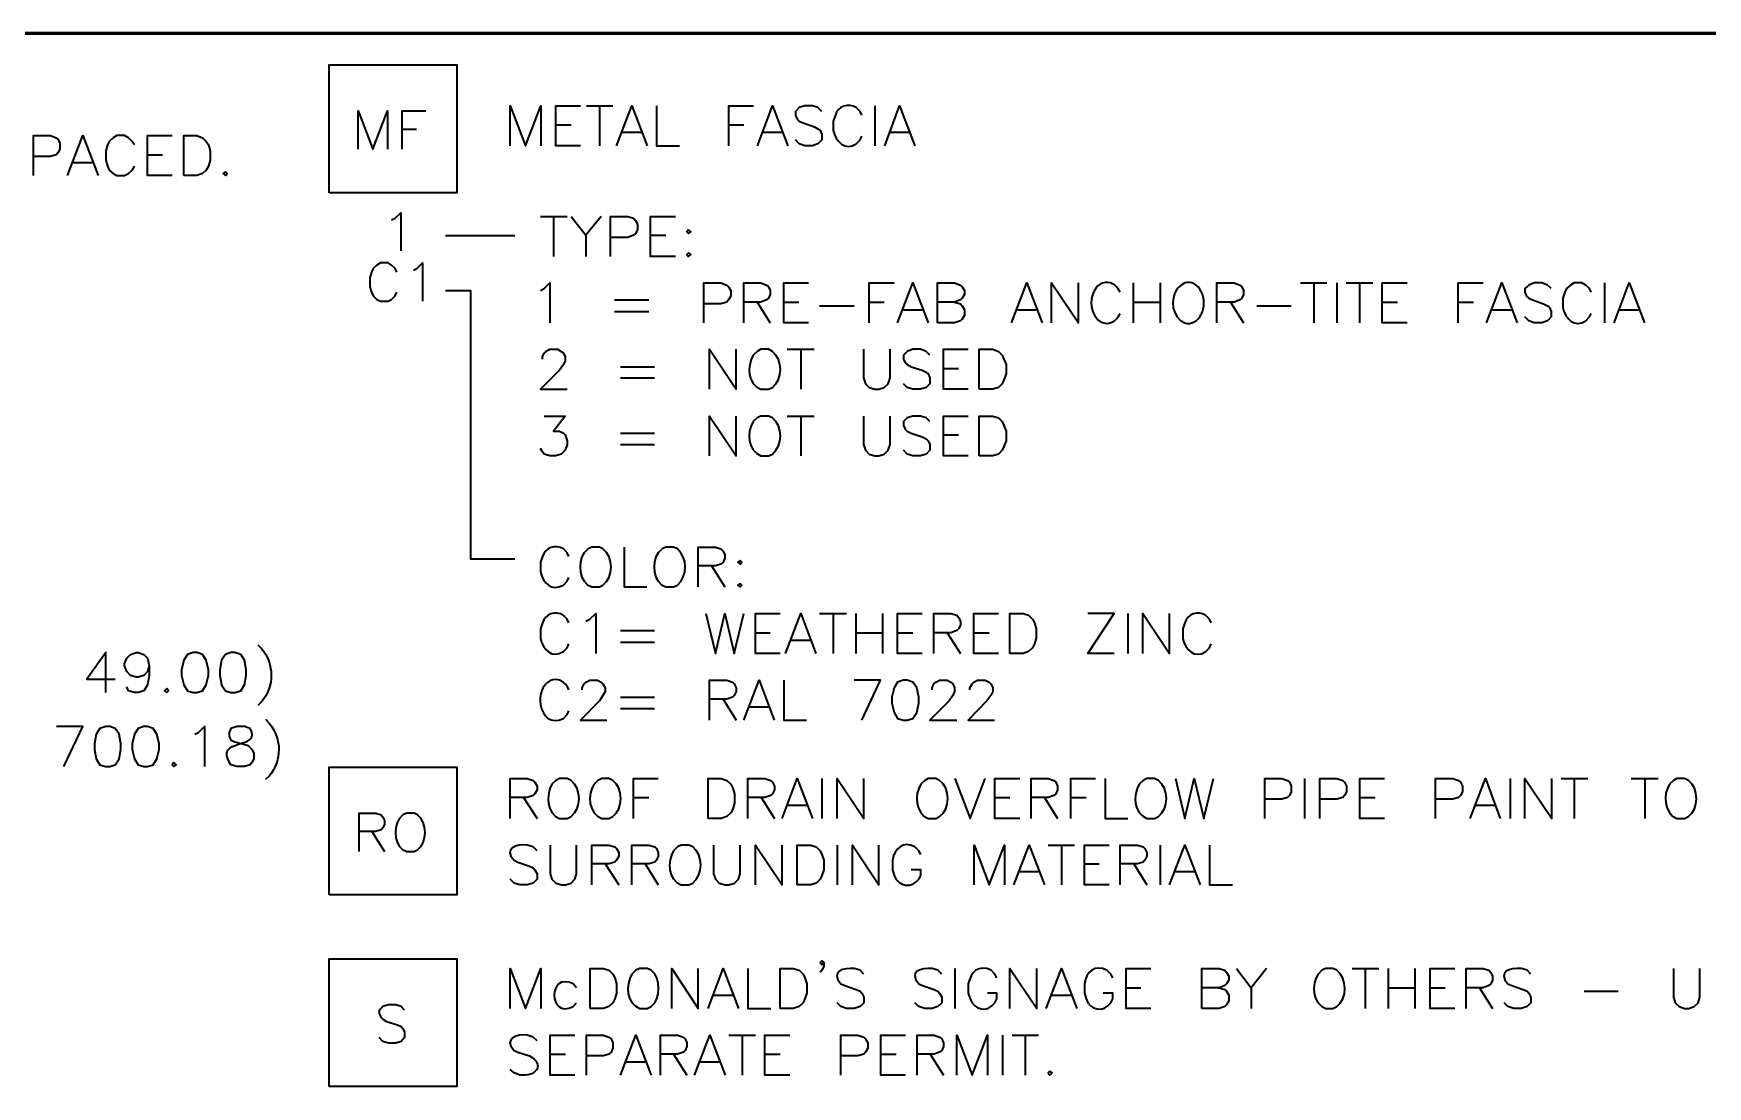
# Model space of a CAD drawing. Header units: inches. Extents: x 5 to 516, y -193 to 129.
# Drawn here: x 121.96 to 135.07, y -113.03 to -104.78 of the extents above; entities that cross this region are included whole.
import ezdxf

# ---------------------------------------------------------------- set-up
doc = ezdxf.new("R2010")
doc.units = ezdxf.units.IN
doc.header["$MEASUREMENT"] = 0
doc.layers.add('PDF4_Geometry', color=7, linetype='Continuous')

msp = doc.modelspace()

# ---------------------------------------------------------------- linework, layer by layer
at = {"layer": 'PDF4_Geometry', "lineweight": 60}
msp.add_lwpolyline([(139.8887591, -104.7829852), (12.888749, -104.7829852)], dxfattribs=at)
at = {"layer": 'PDF4_Geometry', "lineweight": 35}
for points in [[(124.2720909, -106.0296521), (124.2720909, -105.029652), (125.2720909, -105.029652), (125.2720909, -106.0296521)], [(123.1320914, -105.896319), (123.1320914, -105.5829857), (123.2354247, -105.5829857), (123.2787581, -105.5996524), (123.3087581, -105.6296524), (123.3254247, -105.656319), (123.3387581, -105.7029857), (123.3387581, -105.776319), (123.3254247, -105.8229857), (123.3087581, -105.8529857), (123.2787581, -105.8796524), (123.2354247, -105.896319)], [(123.4587583, -105.8663186), (123.4420917, -105.8796519), (123.4587583, -105.8963186), (123.4720917, -105.8796519)], [(127.0854235, -106.3196521), (127.0720902, -106.3363188), (127.0854235, -106.3496521), (127.1020902, -106.3363188)], [(127.0854235, -106.4996533), (127.0720902, -106.5129866), (127.0854235, -106.5296533), (127.1020902, -106.5129866)], [(129.3620927, -107.5696522), (129.3620927, -107.2563189), (129.4687594, -107.2563189), (129.5120927, -107.2729856), (129.5420927, -107.3029856), (129.555426, -107.3329856), (129.5720927, -107.3763189), (129.5720927, -107.4496522), (129.555426, -107.4963189), (129.5420927, -107.5263189), (129.5120927, -107.5563189), (129.4687594, -107.5696522)], [(129.3620927, -108.0896532), (129.3620927, -107.7796531), (129.4687594, -107.7796531), (129.5120927, -107.7929865), (129.5420927, -107.8229865), (129.555426, -107.8529865), (129.5720927, -107.8963198), (129.5720927, -107.9729865), (129.555426, -108.0163198), (129.5420927, -108.0463198), (129.5120927, -108.0763198), (129.4687594, -108.0896532)], [(127.4887574, -108.9096521), (127.4720908, -108.9229854), (127.4887574, -108.9396521), (127.5020908, -108.9229854)], [(127.4887574, -109.0896532), (127.4720908, -109.1029866), (127.4887574, -109.1163199), (127.5020908, -109.1029866)], [(129.6020914, -109.6396513), (129.6020914, -109.3263179), (129.7054248, -109.3263179), (129.7487581, -109.3396512), (129.7787581, -109.3696512), (129.7954248, -109.3996512), (129.8087581, -109.4463179), (129.8087581, -109.5196512), (129.7954248, -109.5629846), (129.7787581, -109.5929846), (129.7487581, -109.6229846), (129.7054248, -109.6396513)], [(123.2054251, -109.6296517), (123.1620918, -109.6463183), (123.1320918, -109.6896517), (123.1154251, -109.7663183), (123.1154251, -109.8096517), (123.1320918, -109.882985), (123.1620918, -109.9296517), (123.2054251, -109.942985), (123.2354251, -109.942985), (123.2787585, -109.9296517), (123.3087585, -109.882985), (123.3254251, -109.8096517), (123.3254251, -109.7663183), (123.3087585, -109.6896517), (123.2787585, -109.6463183), (123.2354251, -109.6296517)], [(123.5020899, -109.6296517), (123.4587566, -109.6463183), (123.4287566, -109.6896517), (123.4154232, -109.7663183), (123.4154232, -109.8096517), (123.4287566, -109.882985), (123.4587566, -109.9296517), (123.5020899, -109.942985), (123.5320899, -109.942985), (123.5787566, -109.9296517), (123.6087566, -109.882985), (123.6220899, -109.8096517), (123.6220899, -109.7663183), (123.6087566, -109.6896517), (123.5787566, -109.6463183), (123.5320899, -109.6296517)], [(128.768758, -109.8463197), (128.7220913, -109.8629864), (128.6954247, -109.9063197), (128.678758, -109.979653), (128.678758, -110.0263197), (128.6954247, -110.0996531), (128.7220913, -110.1463197), (128.768758, -110.1596531), (128.798758, -110.1596531), (128.8420914, -110.1463197), (128.8720914, -110.0996531), (128.888758, -110.0263197), (128.888758, -109.979653), (128.8720914, -109.9063197), (128.8420914, -109.8629864), (128.798758, -109.8463197)], [(122.9987567, -109.9129854), (122.98209, -109.929652), (122.9987567, -109.9429854), (123.01209, -109.929652)], [(122.5220907, -110.2096518), (122.475424, -110.2263185), (122.445424, -110.2696519), (122.4320907, -110.3463185), (122.4320907, -110.3896519), (122.445424, -110.4629852), (122.475424, -110.5096519), (122.5220907, -110.5229852), (122.5520907, -110.5229852), (122.5954241, -110.5096519), (122.6254241, -110.4629852), (122.6387574, -110.3896519), (122.6387574, -110.3463185), (122.6254241, -110.2696519), (122.5954241, -110.2263185), (122.5520907, -110.2096518)], [(122.8187572, -110.2096518), (122.7754239, -110.2263185), (122.7454239, -110.2696519), (122.7287572, -110.3463185), (122.7287572, -110.3896519), (122.7454239, -110.4629852), (122.7754239, -110.5096519), (122.8187572, -110.5229852), (122.8487572, -110.5229852), (122.8920905, -110.5096519), (122.9220905, -110.4629852), (122.9387572, -110.3896519), (122.9387572, -110.3463185), (122.9220905, -110.2696519), (122.8920905, -110.2263185), (122.8487572, -110.2096518)], [(123.0554244, -110.4929855), (123.0420911, -110.5096522), (123.0554244, -110.5229855), (123.0720911, -110.5096522)], [(124.2720909, -111.5296525), (124.2720909, -110.5296524), (125.2720909, -110.5296524), (125.2720909, -111.5296525)], [(127.2387574, -110.9296531), (127.2387574, -110.6163198), (127.3420908, -110.6163198), (127.3854241, -110.6329864), (127.4154241, -110.6629864), (127.4320908, -110.6929864), (127.4454241, -110.7363198), (127.4454241, -110.8096531), (127.4320908, -110.8563198), (127.4154241, -110.8863198), (127.3854241, -110.9163198), (127.3420908, -110.9296531)], [(127.9354246, -111.4496524), (127.9354246, -111.1396523), (128.0420913, -111.1396523), (128.0854246, -111.1529857), (128.1154246, -111.1829857), (128.128758, -111.2129857), (128.1454246, -111.256319), (128.1454246, -111.3329857), (128.128758, -111.376319), (128.1154246, -111.406319), (128.0854246, -111.436319), (128.0420913, -111.4496524)], [(124.2720909, -113.0296526), (124.2720909, -112.0296525), (125.2720909, -112.0296525), (125.2720909, -113.0296526)], [(126.3154243, -112.4196536), (126.3154243, -112.1063203), (126.4187576, -112.1063203), (126.462091, -112.1196536), (126.492091, -112.1496536), (126.5087576, -112.1796536), (126.522091, -112.2263203), (126.522091, -112.2996536), (126.5087576, -112.342987), (126.492091, -112.372987), (126.462091, -112.402987), (126.4187576, -112.4196536)], [(127.8020916, -112.4196536), (127.8020916, -112.1063203), (127.905425, -112.1063203), (127.9520916, -112.1196536), (127.9820916, -112.1496536), (127.995425, -112.1796536), (128.0120916, -112.2263203), (128.0120916, -112.2996536), (127.995425, -112.342987), (127.9820916, -112.372987), (127.9520916, -112.402987), (127.905425, -112.4196536)], [(129.9154239, -112.9096524), (129.9020906, -112.9229857), (129.9154239, -112.9396524), (129.9320906, -112.9229857)]]:
    msp.add_lwpolyline(points, close=True, dxfattribs=at)
for points in [[(124.4987568, -105.6896523), (124.4987568, -105.3896523), (124.6120901, -105.6896523), (124.7287568, -105.3896523), (124.7287568, -105.6896523)], [(124.8420914, -105.6896523), (124.8420914, -105.3896523), (125.0287581, -105.3896523)], [(125.6887576, -105.662985), (125.6887576, -105.3496517), (125.8087576, -105.662985), (125.9287577, -105.3496517), (125.9287577, -105.662985)], [(126.2387584, -105.662985), (126.0454251, -105.662985), (126.0454251, -105.3496517), (126.2387584, -105.3496517)], [(126.2854255, -105.3496525), (126.4920922, -105.3496525)], [(126.388758, -105.3496525), (126.388758, -105.6629859)], [(126.522091, -105.662985), (126.642091, -105.3496517), (126.7620911, -105.662985)], [(126.8354235, -105.3496525), (126.8354235, -105.6629859), (127.0154235, -105.6629859)], [(127.4020909, -105.662985), (127.4020909, -105.3496517), (127.5954243, -105.3496517)], [(127.6254253, -105.662985), (127.742092, -105.3496517), (127.862092, -105.662985)], [(128.1287586, -105.3929841), (128.0987586, -105.3629841), (128.0554252, -105.3496508), (127.9954252, -105.3496508), (127.9520919, -105.3629841), (127.9220919, -105.3929841), (127.9220919, -105.4229841), (127.9354252, -105.4529841), (127.9520919, -105.4696508), (127.9820919, -105.4829841), (128.0720919, -105.5129841), (128.0987586, -105.5296508), (128.1154252, -105.5429841), (128.1287586, -105.5729841), (128.1287586, -105.6163175), (128.0987586, -105.6463175), (128.0554252, -105.6629841), (127.9954252, -105.6629841), (127.9520919, -105.6463175), (127.9220919, -105.6163175)], [(128.4420911, -105.4229863), (128.4287577, -105.3929863), (128.3987577, -105.3629863)], [(128.5454253, -105.3496525), (128.5454253, -105.6629859)], [(128.6220922, -105.662985), (128.7387589, -105.3496517), (128.8587589, -105.662985)], [(124.8420914, -105.5329852), (124.9554248, -105.5329852)], [(126.0454251, -105.4996532), (126.1654251, -105.4996532)], [(127.4020909, -105.4996532), (127.5187576, -105.4996532)], [(128.2354244, -105.4229863), (128.2187577, -105.469653), (128.2187577, -105.5429863)], [(121.955425, -105.896319), (121.955425, -105.5829857), (122.0887584, -105.5829857), (122.1320917, -105.5996524), (122.1487584, -105.6129857), (122.1620917, -105.6429857), (122.1620917, -105.686319), (122.1487584, -105.716319), (122.1320917, -105.7329857), (122.0887584, -105.746319), (121.955425, -105.746319)], [(122.222091, -105.896319), (122.342091, -105.5829857), (122.4620911, -105.896319)], [(122.7454235, -105.6563186), (122.7287568, -105.629652), (122.6987568, -105.599652), (122.6687568, -105.5829853), (122.6087568, -105.5829853), (122.5787568, -105.599652), (122.5487568, -105.629652), (122.5354234, -105.6563186), (122.5220901, -105.7029853), (122.5220901, -105.7763186), (122.5354234, -105.8229853), (122.5487568, -105.8529853), (122.5787568, -105.879652), (122.6087568, -105.8963186), (122.6687568, -105.8963186), (122.6987568, -105.879652), (122.7287568, -105.8529853), (122.7454235, -105.8229853)], [(123.042091, -105.896319), (122.8487577, -105.896319), (122.8487577, -105.5829857), (123.042091, -105.5829857)], [(126.5687575, -105.5563176), (126.7154242, -105.5563176)], [(127.6687569, -105.5563176), (127.8187569, -105.5563176)], [(128.3987577, -105.6463196), (128.4287577, -105.6163196), (128.4420911, -105.5863196)], [(128.6654238, -105.5563176), (128.8154238, -105.5563176)], [(122.2687575, -105.7929848), (122.4154242, -105.7929848)], [(122.8487577, -105.7329856), (122.9654244, -105.7329856)], [(124.7587581, -106.2429852), (124.7887581, -106.2296519), (124.8320914, -106.1863185), (124.8320914, -106.4863186)], [(125.9254249, -106.2163179), (126.1354249, -106.2163179)], [(126.0287591, -106.2163179), (126.0287591, -106.5296513)], [(126.1654236, -106.2163179), (126.2820903, -106.3629846), (126.2820903, -106.5296513)], [(126.4020908, -106.2163179), (126.2820908, -106.3629846)], [(126.4754246, -106.5296521), (126.4754246, -106.2163187), (126.6087579, -106.2163187), (126.6554246, -106.2296521), (126.6687579, -106.2463187), (126.6854246, -106.2763187), (126.6854246, -106.3196521), (126.6687579, -106.3496521), (126.6554246, -106.3629854), (126.6087579, -106.3796521), (126.4754246, -106.3796521)], [(126.9820921, -106.5296521), (126.7887587, -106.5296521), (126.7887587, -106.2163187), (126.9820921, -106.2163187)], [(125.1820912, -106.3663186), (125.7254246, -106.3663186)], [(126.7887587, -106.3629854), (126.9087588, -106.3629854)], [(124.8020914, -106.6529855), (124.788758, -106.6229855), (124.758758, -106.5963188), (124.7320914, -106.5796522), (124.6720914, -106.5796522), (124.6454247, -106.5963188), (124.6154247, -106.6229855), (124.6020914, -106.6529855), (124.588758, -106.6963188), (124.588758, -106.7663188), (124.6020914, -106.8096522), (124.6154247, -106.8363189), (124.6454247, -106.8663189), (124.6720914, -106.8796522), (124.7320914, -106.8796522), (124.758758, -106.8663189), (124.788758, -106.8363189), (124.8020914, -106.8096522)], [(124.9320912, -106.6363178), (124.9587579, -106.6229845), (125.0020912, -106.5796511), (125.0020912, -106.8796512)], [(125.1820912, -106.7963181), (125.3787579, -106.7963181), (125.3787579, -108.8963182), (125.7254246, -108.8963182)], [(125.9254249, -106.7963181), (125.9554249, -106.7796514), (125.9987582, -106.7363181), (125.9987582, -107.0496515)], [(127.2054254, -107.0496513), (127.2054254, -106.736318), (127.3387588, -106.736318), (127.3854255, -106.7529846), (127.3987588, -106.766318), (127.4154255, -106.796318), (127.4154255, -106.8396513), (127.3987588, -106.8696513), (127.3854255, -106.886318), (127.3387588, -106.8996513), (127.2054254, -106.8996513)], [(127.5187579, -107.0496513), (127.5187579, -106.736318), (127.6520913, -106.736318), (127.6954246, -106.7529846), (127.7120913, -106.766318), (127.7254246, -106.796318), (127.7254246, -106.826318), (127.7120913, -106.856318), (127.6954246, -106.8696513), (127.6520913, -106.886318), (127.5187579, -106.886318)], [(128.0254237, -107.0496513), (127.8320904, -107.0496513), (127.8320904, -106.736318), (128.0254237, -106.736318)], [(128.4987571, -107.0496513), (128.4987571, -106.736318), (128.6954238, -106.736318)], [(128.7220916, -107.0496513), (128.8420916, -106.736318), (128.9620916, -107.0496513)], [(129.0354257, -107.0496513), (129.0354257, -106.736318), (129.1687591, -106.736318), (129.2154257, -106.7529846), (129.2287591, -106.766318), (129.2454257, -106.796318), (129.2454257, -106.826318), (129.2287591, -106.856318), (129.2154257, -106.8696513), (129.1687591, -106.886318), (129.0354257, -106.886318)], [(129.6154259, -107.0496513), (129.7354259, -106.736318), (129.8554259, -107.0496513)], [(129.9287584, -107.0496513), (129.9287584, -106.736318), (130.1387584, -107.0496513), (130.1387584, -106.736318)], [(130.5687578, -106.7363188), (130.5687578, -107.0496522)], [(130.7787595, -106.7363188), (130.7787595, -107.0496522)], [(130.9720917, -106.7363188), (130.9420917, -106.7529855), (130.9120917, -106.7796522)], [(131.2220918, -107.0496513), (131.2220918, -106.736318), (131.3587584, -106.736318), (131.4020918, -106.7529846), (131.4187584, -106.766318), (131.4320918, -106.796318), (131.4320918, -106.826318), (131.4187584, -106.856318), (131.4020918, -106.8696513), (131.3587584, -106.886318), (131.2220918, -106.886318)], [(131.8787589, -106.7363188), (132.0854256, -106.7363188)], [(131.9820914, -106.7363188), (131.9820914, -107.0496522)], [(132.1620909, -106.7363188), (132.1620909, -107.0496522)], [(132.2354246, -106.7363188), (132.4454246, -106.7363188)], [(132.3387572, -106.7363188), (132.3387572, -107.0496522)], [(132.7120917, -107.0496513), (132.5187583, -107.0496513), (132.5187583, -106.736318), (132.7120917, -106.736318)], [(133.112093, -107.0496513), (133.112093, -106.736318), (133.3087597, -106.736318)], [(133.335424, -107.0496513), (133.455424, -106.736318), (133.5754241, -107.0496513)], [(133.8420922, -106.7796521), (133.8120922, -106.7529854), (133.7687588, -106.7363188), (133.7087588, -106.7363188), (133.6654255, -106.7529854), (133.6354255, -106.7796521), (133.6354255, -106.8096521), (133.6487588, -106.8396521), (133.6654255, -106.8563188), (133.6954255, -106.8696521), (133.7820922, -106.8996521), (133.8120922, -106.9163188), (133.8287588, -106.9296521), (133.8420922, -106.9596521), (133.8420922, -107.0029855), (133.8120922, -107.0329855), (133.7687588, -107.0496521), (133.7087588, -107.0496521), (133.6654255, -107.0329855), (133.6354255, -107.0029855)], [(134.1554246, -106.8096509), (134.1420913, -106.7796509), (134.1120913, -106.7529842), (134.0820913, -106.7363176), (134.0220913, -106.7363176), (133.9920913, -106.7529842), (133.9620913, -106.7796509), (133.948758, -106.8096509), (133.9320913, -106.8563176), (133.9320913, -106.9296509)], [(134.2587589, -106.7363188), (134.2587589, -107.0496522)], [(134.3354241, -107.0496513), (134.4520908, -106.736318), (134.5720908, -107.0496513)], [(126.5054234, -106.8696518), (126.7754234, -106.8696518)], [(126.5054234, -106.9596516), (126.7754234, -106.9596516)], [(127.6220921, -106.8863178), (127.7254255, -107.0496512)], [(127.8320904, -106.8863178), (127.9487571, -106.8863178)], [(128.1120926, -106.91632), (128.3820926, -106.91632)], [(128.4987571, -106.8863178), (128.6187571, -106.8863178)], [(128.768758, -106.9463188), (128.9154247, -106.9463188)], [(129.168757, -106.8863178), (129.2154237, -106.8996512), (129.228757, -106.9163178), (129.2454237, -106.9463178), (129.2454237, -106.9896512), (129.228757, -107.0196512), (129.2154237, -107.0329845), (129.168757, -107.0496512), (129.0354237, -107.0496512)], [(129.6620907, -106.9463188), (129.8087574, -106.9463188)], [(130.5687578, -106.8863178), (130.7787578, -106.8863178)], [(131.3287575, -106.8863178), (131.4320908, -107.0496512)], [(131.5354259, -106.91632), (131.8054259, -106.91632)], [(132.5187583, -106.8863178), (132.6387583, -106.8863178)], [(133.112093, -106.8863178), (133.232093, -106.8863178)], [(133.3820922, -106.9463188), (133.5320922, -106.9463188)], [(134.1120913, -107.0329842), (134.1420913, -107.0029842), (134.1554246, -106.9763176)], [(134.3787591, -106.9463188), (134.5287591, -106.9463188)], [(125.9420909, -107.3329867), (125.9420909, -107.31632), (125.9554242, -107.28632), (125.9687575, -107.2729867), (125.9987575, -107.25632), (126.0587575, -107.25632), (126.0887575, -107.2729867), (126.1054242, -107.28632), (126.1187575, -107.31632), (126.1187575, -107.34632), (126.1054242, -107.37632), (126.0754242, -107.4196534), (125.9254242, -107.5696534), (126.1354242, -107.5696534)], [(127.248757, -107.5696522), (127.248757, -107.2563189), (127.458757, -107.5696522), (127.458757, -107.2563189)], [(127.7420909, -107.2729864), (127.7120909, -107.2563198), (127.6520909, -107.2563198), (127.6220909, -107.2729864), (127.5920909, -107.3029864)], [(127.8587577, -107.2563198), (128.0687577, -107.2563198)], [(127.9654251, -107.2563198), (127.9654251, -107.5696531)], [(128.4554255, -107.2563198), (128.4554255, -107.4796531), (128.4720922, -107.5263198), (128.4987589, -107.5563198), (128.5454255, -107.5696531), (128.5754256, -107.5696531), (128.6187589, -107.5563198), (128.6487589, -107.5263198), (128.6654256, -107.4796531), (128.6654256, -107.2563198)], [(128.9754248, -107.3029845), (128.9454248, -107.2729845), (128.9020914, -107.2563179), (128.8420914, -107.2563179), (128.7987581, -107.2729845), (128.7687581, -107.3029845), (128.7687581, -107.3329845), (128.7820914, -107.3629845), (128.7987581, -107.3763179), (128.8287581, -107.3929845), (128.9154248, -107.4196512), (128.9454248, -107.4363179), (128.9620914, -107.4496512), (128.9754248, -107.4796512), (128.9754248, -107.5263179), (128.9454248, -107.5563179), (128.9020914, -107.5696512), (128.8420914, -107.5696512), (128.7987581, -107.5563179), (128.7687581, -107.5263179)], [(129.2754238, -107.5696522), (129.0820905, -107.5696522), (129.0820905, -107.2563189), (129.2754238, -107.2563189)], [(126.5520915, -107.3929843), (126.8187582, -107.3929843)], [(126.5520915, -107.4796525), (126.8187582, -107.4796525)], [(129.0820905, -107.4063188), (129.1987572, -107.4063188)], [(127.6520909, -107.5696531), (127.7120909, -107.5696531), (127.7420909, -107.5563198)], [(125.9554253, -107.7796522), (126.1187587, -107.7796522), (126.0287587, -107.8963189), (126.0754254, -107.8963189), (126.1054254, -107.9129855), (126.1187587, -107.9263189), (126.1354254, -107.9729855), (126.1354254, -108.0029855), (126.1187587, -108.0463189), (126.0887587, -108.0763189), (126.0454253, -108.0896522), (125.9987587, -108.0896522), (125.9554253, -108.0763189), (125.942092, -108.0596522), (125.9254253, -108.0329855)], [(127.248757, -108.0896532), (127.248757, -107.7796531), (127.458757, -108.0896532), (127.458757, -107.7796531)], [(127.7420909, -107.7929855), (127.7120909, -107.7796522), (127.6520909, -107.7796522), (127.6220909, -107.7929855), (127.5920909, -107.8229855)], [(127.8587577, -107.7796522), (128.0687577, -107.7796522)], [(127.9654251, -107.7796522), (127.9654251, -108.0896522)], [(128.4554255, -107.7796522), (128.4554255, -108.0029855), (128.4720922, -108.0463189), (128.4987589, -108.0763189), (128.5454255, -108.0896522), (128.5754256, -108.0896522), (128.6187589, -108.0763189), (128.6487589, -108.0463189), (128.6654256, -108.0029855), (128.6654256, -107.7796522)], [(128.9754248, -107.8229855), (128.9454248, -107.7929855), (128.9020914, -107.7796521), (128.8420914, -107.7796521), (128.7987581, -107.7929855), (128.7687581, -107.8229855), (128.7687581, -107.8529855), (128.7820914, -107.8829855), (128.7987581, -107.8963188), (128.8287581, -107.9129855), (128.9154248, -107.9429855), (128.9454248, -107.9563188), (128.9620914, -107.9729855), (128.9754248, -108.0029855), (128.9754248, -108.0463188), (128.9454248, -108.0763188), (128.9020914, -108.0896522), (128.8420914, -108.0896522), (128.7987581, -108.0763188), (128.7687581, -108.0463188)], [(129.2754238, -108.0896532), (129.0820905, -108.0896532), (129.0820905, -107.7796531), (129.2754238, -107.7796531)], [(126.5520915, -107.9129852), (126.8187582, -107.9129852)], [(126.5520915, -108.0029866), (126.8187582, -108.0029866)], [(129.0820905, -107.9263197), (129.1987572, -107.9263197)], [(127.6520909, -108.0896522), (127.7120909, -108.0896522), (127.7420909, -108.0763189)], [(126.4154238, -108.8196512), (126.3887571, -108.8063179), (126.3287571, -108.8063179), (126.2987571, -108.8196512), (126.2687571, -108.8496512)], [(126.5820903, -108.8063179), (126.5820903, -109.1163179), (126.758757, -109.1163179)], [(126.9987573, -108.8196512), (126.9687573, -108.8063179), (126.9087573, -108.8063179), (126.8787573, -108.8196512), (126.8487573, -108.8496512)], [(127.1620905, -109.1163188), (127.1620905, -108.8063188), (127.2954238, -108.8063188), (127.3387572, -108.8196521), (127.3554238, -108.8363188), (127.3687572, -108.8663188), (127.3687572, -108.8929855), (127.3554238, -108.9229855), (127.3387572, -108.9396522), (127.2954238, -108.9529855), (127.1620905, -108.9529855)], [(125.9420909, -108.8796516), (125.9254243, -108.9229849), (125.9254243, -108.9996516)], [(126.1487576, -108.8796516), (126.1354243, -108.8496516), (126.1054243, -108.8196516)], [(126.1054243, -109.102985), (126.1354243, -109.072985), (126.1487576, -109.0429849)], [(127.2654247, -108.9529853), (127.368758, -109.1163187)], [(126.3287571, -109.1163179), (126.3887571, -109.1163179), (126.4154238, -109.1029845)], [(126.9087573, -109.1163179), (126.9687573, -109.1163179), (126.9987573, -109.1029845)], [(126.2820923, -109.386318), (126.3120923, -109.3696514), (126.358759, -109.326318), (126.358759, -109.6396514)], [(127.2220914, -109.3263188), (127.2954248, -109.6396521), (127.3687581, -109.3263188), (127.4420915, -109.6396521), (127.5187581, -109.3263188)], [(127.802091, -109.6396513), (127.6087577, -109.6396513), (127.6087577, -109.3263179), (127.802091, -109.3263179)], [(127.8454249, -109.6396513), (127.9654249, -109.3263179), (128.0820916, -109.6396513)], [(128.1120926, -109.3263188), (128.3220926, -109.3263188)], [(128.2187583, -109.3263188), (128.2187583, -109.6396521)], [(128.3954246, -109.3263188), (128.3954246, -109.6396521)], [(128.6054245, -109.3263188), (128.6054245, -109.6396521)], [(128.9154249, -109.6396513), (128.7220916, -109.6396513), (128.7220916, -109.3263179), (128.9154249, -109.3263179)], [(129.0054236, -109.6396513), (129.0054236, -109.3263179), (129.1387569, -109.3263179), (129.1854236, -109.3396512), (129.1987569, -109.3563179), (129.2154236, -109.3863179), (129.2154236, -109.4163179), (129.1987569, -109.4463179), (129.1854236, -109.4596512), (129.1387569, -109.4763179), (129.0054236, -109.4763179)], [(129.5120911, -109.6396513), (129.3187577, -109.6396513), (129.3187577, -109.3263179), (129.5120911, -109.3263179)], [(130.4187588, -109.6396513), (130.2120921, -109.6396513), (130.4187588, -109.3263179), (130.2120921, -109.3263179)], [(130.5254246, -109.3263188), (130.5254246, -109.6396521)], [(130.6420916, -109.6396513), (130.6420916, -109.3263179), (130.8520916, -109.6396513), (130.8520916, -109.3263179)], [(125.9420909, -109.3996525), (125.9254243, -109.4463192), (125.9254243, -109.5196525)], [(126.1487576, -109.3996525), (126.1354243, -109.3696525), (126.1054243, -109.3396525)], [(126.5520915, -109.4596518), (126.8187582, -109.4596518)], [(130.9720918, -109.3996525), (130.9554251, -109.4463192), (130.9554251, -109.5196525)], [(131.1787585, -109.3996525), (131.1654251, -109.3696525), (131.1354251, -109.3396525)], [(123.7120916, -109.5696524), (123.7420916, -109.5996524)], [(126.1054243, -109.6229859), (126.1354243, -109.5929859), (126.1487576, -109.5629859)], [(126.5520915, -109.5496515), (126.8187582, -109.5496515)], [(127.6087577, -109.4763178), (127.7254243, -109.4763178)], [(127.8887582, -109.5329855), (128.0387582, -109.5329855)], [(128.3954246, -109.4763178), (128.6054246, -109.4763178)], [(128.7220916, -109.4763178), (128.8420916, -109.4763178)], [(129.1120927, -109.4763178), (129.215426, -109.6396511)], [(129.3187577, -109.4763178), (129.4387577, -109.4763178)], [(131.1354251, -109.6229859), (131.1654251, -109.5929859), (131.1787585, -109.5629859)], [(122.5220907, -109.942985), (122.5220907, -109.6296517), (122.3720907, -109.8396517), (122.5954241, -109.8396517)], [(122.8620922, -109.7363191), (122.8487588, -109.7796524), (122.8187588, -109.8096524), (122.7754255, -109.8229858), (122.7587588, -109.8229858), (122.7154255, -109.8096524), (122.6854255, -109.7796524), (122.6687588, -109.7363191), (122.6687588, -109.7196524), (122.6854255, -109.6763191), (122.7154255, -109.6463191), (122.7587588, -109.6296524), (122.7754255, -109.6296524), (122.8187588, -109.6463191), (122.8487588, -109.6763191), (122.8620922, -109.7363191), (122.8620922, -109.8096524), (122.8487588, -109.8829858), (122.8187588, -109.9296524), (122.7754255, -109.9429858), (122.7454255, -109.9429858), (122.6987588, -109.9296524), (122.6854255, -109.8996524)], [(126.2520901, -109.9229866), (126.2520901, -109.90632), (126.2687568, -109.87632), (126.2820901, -109.8629866), (126.3120901, -109.84632), (126.3720901, -109.84632), (126.4020901, -109.8629866), (126.4154235, -109.87632), (126.4320901, -109.90632), (126.4320901, -109.93632), (126.4154235, -109.96632), (126.3887568, -110.0096533), (126.2387568, -110.1596533), (126.4454235, -110.1596533)], [(127.248757, -110.1596522), (127.248757, -109.8463188), (127.3854237, -109.8463188), (127.428757, -109.8629855), (127.4420904, -109.8763188), (127.458757, -109.9063188), (127.458757, -109.9363188), (127.4420904, -109.9663188), (127.428757, -109.9796522), (127.3854237, -109.9963188), (127.248757, -109.9963188)], [(127.5187579, -110.1596522), (127.6387579, -109.8463188), (127.7554246, -110.1596522)], [(127.8320904, -109.8463197), (127.8320904, -110.1596531), (128.0087571, -110.1596531)], [(128.4420911, -110.1596522), (128.5887577, -109.8463188), (128.3820911, -109.8463188)], [(128.9920908, -109.9229866), (128.9920908, -109.90632), (129.0054241, -109.87632), (129.0220908, -109.8629866), (129.0520908, -109.84632), (129.1120908, -109.84632), (129.1387574, -109.8629866), (129.1554241, -109.87632), (129.1687574, -109.90632), (129.1687574, -109.93632), (129.1554241, -109.96632), (129.1254241, -110.0096533), (128.9754241, -110.1596533), (129.1854241, -110.1596533)], [(129.2887589, -109.9229866), (129.2887589, -109.90632), (129.3054256, -109.87632), (129.3187589, -109.8629866), (129.3487589, -109.84632), (129.408759, -109.84632), (129.438759, -109.8629866), (129.4520923, -109.87632), (129.468759, -109.90632), (129.468759, -109.93632), (129.4520923, -109.96632), (129.4220923, -110.0096533), (129.2754256, -110.1596533), (129.4820923, -110.1596533)], [(126.5520915, -109.9796527), (126.8187582, -109.9796527)], [(123.7420916, -110.0163191), (123.7120916, -110.0463191)], [(126.1054243, -110.14632), (126.1354243, -110.11632), (126.1487576, -110.08632)], [(126.5520915, -110.0696524), (126.8187582, -110.0696524)], [(127.3554244, -109.9963187), (127.4587578, -110.159652)], [(127.5620912, -110.056318), (127.7120912, -110.056318)], [(122.1920906, -110.522986), (122.3420906, -110.2096527), (122.1354239, -110.2096527)], [(123.2187579, -110.2696528), (123.2487579, -110.2563195), (123.2954246, -110.2096528), (123.2954246, -110.5229862)], [(123.6520914, -110.2263185), (123.6087581, -110.2096518), (123.5487581, -110.2096518), (123.5020914, -110.2263185), (123.4887581, -110.2563185), (123.4887581, -110.2863185), (123.5020914, -110.3163185), (123.5320914, -110.3296519), (123.5920914, -110.3463185), (123.6354248, -110.3596519), (123.6654248, -110.3896519), (123.6820914, -110.4196519), (123.6820914, -110.4629852), (123.6654248, -110.4929852), (123.6520914, -110.5096519), (123.6087581, -110.5229852), (123.5487581, -110.5229852), (123.5020914, -110.5096519)], [(123.7720908, -110.1529858), (123.8020908, -110.1829858)], [(123.8020908, -110.5996525), (123.7720908, -110.6263192)], [(125.6887576, -110.9296531), (125.6887576, -110.6163198), (125.822091, -110.6163198), (125.8687577, -110.6329864), (125.882091, -110.6463198), (125.8987577, -110.6763198), (125.8987577, -110.7063198), (125.882091, -110.7363198), (125.8687577, -110.7496531), (125.822091, -110.7663198), (125.6887576, -110.7663198)], [(126.1654239, -110.6329856), (126.1354239, -110.616319), (126.0754239, -110.616319), (126.0454239, -110.6329856), (126.0154239, -110.6629856)], [(126.4920907, -110.6329856), (126.4620907, -110.616319), (126.405424, -110.616319), (126.375424, -110.6329856), (126.345424, -110.6629856)], [(126.655424, -110.9296531), (126.655424, -110.6163198), (126.8487574, -110.6163198)], [(127.5487584, -110.9296531), (127.5487584, -110.6163198), (127.6820917, -110.6163198), (127.7287584, -110.6329864), (127.7420917, -110.6463198), (127.7587584, -110.6763198), (127.7587584, -110.7063198), (127.7420917, -110.7363198), (127.7287584, -110.7496531), (127.6820917, -110.7663198), (127.5487584, -110.7663198)], [(127.8187576, -110.9296531), (127.9354243, -110.6163198), (128.0554243, -110.9296531)], [(128.1287586, -110.616319), (128.1287586, -110.9296523)], [(128.2487571, -110.9296531), (128.2487571, -110.6163198), (128.4587571, -110.9296531), (128.4587571, -110.6163198)], [(129.052092, -110.6329856), (129.022092, -110.616319), (128.962092, -110.616319), (128.9354253, -110.6329856), (128.9054253, -110.6629856)], [(129.1720902, -110.616319), (129.2920902, -110.9296523), (129.4087569, -110.616319)], [(129.6787578, -110.9296531), (129.4854244, -110.9296531), (129.4854244, -110.6163198), (129.6787578, -110.6163198)], [(129.7687581, -110.9296531), (129.7687581, -110.6163198), (129.9020914, -110.6163198), (129.9454248, -110.6329864), (129.9620914, -110.6463198), (129.9754248, -110.6763198), (129.9754248, -110.7063198), (129.9620914, -110.7363198), (129.9454248, -110.7496531), (129.9020914, -110.7663198), (129.7687581, -110.7663198)], [(130.0787574, -110.9296531), (130.0787574, -110.6163198), (130.2720907, -110.6163198)], [(130.3487583, -110.616319), (130.3487583, -110.9296523), (130.525425, -110.9296523)], [(130.7654253, -110.6329856), (130.7354253, -110.616319), (130.6754252, -110.616319), (130.6454252, -110.6329856), (130.6154252, -110.6629856)], [(130.898758, -110.616319), (130.9720913, -110.9296523), (131.0454247, -110.616319), (131.1220913, -110.9296523), (131.1954247, -110.616319)], [(131.5987584, -110.9296531), (131.5987584, -110.6163198), (131.7320917, -110.6163198), (131.7754251, -110.6329864), (131.7920917, -110.6463198), (131.8054251, -110.6763198), (131.8054251, -110.7229864), (131.7920917, -110.7496531), (131.7754251, -110.7663198), (131.7320917, -110.7796531), (131.5987584, -110.7796531)], [(131.9087577, -110.616319), (131.9087577, -110.9296523)], [(132.0287596, -110.9296531), (132.0287596, -110.6163198), (132.1620929, -110.6163198), (132.2087596, -110.6329864), (132.2220929, -110.6463198), (132.2387596, -110.6763198), (132.2387596, -110.7229864), (132.2220929, -110.7496531), (132.2087596, -110.7663198), (132.1620929, -110.7796531), (132.0287596, -110.7796531)], [(132.5354254, -110.9296531), (132.342092, -110.9296531), (132.342092, -110.6163198), (132.5354254, -110.6163198)], [(132.935425, -110.9296531), (132.935425, -110.6163198), (133.0720917, -110.6163198), (133.115425, -110.6329864), (133.1320917, -110.6463198), (133.145425, -110.6763198), (133.145425, -110.7229864), (133.1320917, -110.7496531), (133.115425, -110.7663198), (133.0720917, -110.7796531), (132.935425, -110.7796531)], [(133.2054259, -110.9296531), (133.3254259, -110.6163198), (133.4420926, -110.9296531)], [(133.5187584, -110.616319), (133.5187584, -110.9296523)], [(133.6354254, -110.9296531), (133.6354254, -110.6163198), (133.8454254, -110.9296531), (133.8454254, -110.6163198)], [(133.9187574, -110.616319), (134.1287574, -110.616319)], [(134.0220916, -110.616319), (134.0220916, -110.9296523)], [(134.4687588, -110.616319), (134.6787588, -110.616319)], [(134.5754245, -110.616319), (134.5754245, -110.9296523)], [(134.9154246, -110.6329856), (134.8854246, -110.616319), (134.8254246, -110.616319), (134.7987579, -110.6329856), (134.7687579, -110.6629856)], [(125.7920919, -110.7663196), (125.8987585, -110.929653)], [(126.655424, -110.7663196), (126.7754241, -110.7663196)], [(127.6554241, -110.7663196), (127.7587575, -110.929653)], [(129.4854244, -110.7663196), (129.6020911, -110.7663196)], [(129.8720923, -110.7663196), (129.9754257, -110.929653)], [(130.0787574, -110.7663196), (130.1987574, -110.7663196)], [(132.342092, -110.7663196), (132.4620921, -110.7663196)], [(124.5054232, -111.1896527), (124.5054232, -110.8896527), (124.6354232, -110.8896527), (124.6787565, -110.902986), (124.6920899, -110.9196527), (124.7054232, -110.9463194), (124.7054232, -110.9763194), (124.6920899, -111.0029861), (124.6787565, -111.0196527), (124.6354232, -111.0329861), (124.5054232, -111.0329861)], [(124.9620917, -110.9029847), (124.935425, -110.8896514), (124.8787583, -110.8896514), (124.8487583, -110.9029847), (124.8187583, -110.9329847)], [(127.8620926, -110.8263189), (128.0120926, -110.8263189)], [(133.2487575, -110.8263189), (133.3987575, -110.8263189)], [(124.6054242, -111.0329857), (124.7054242, -111.1896523)], [(126.0754239, -110.9296523), (126.1354239, -110.9296523), (126.1654239, -110.916319)], [(126.405424, -110.9296523), (126.4620907, -110.9296523), (126.4920907, -110.916319)], [(128.962092, -110.9296523), (129.022092, -110.9296523), (129.052092, -110.916319)], [(130.6754252, -110.9296523), (130.7354253, -110.9296523), (130.7654253, -110.916319)], [(134.8254246, -110.9296523), (134.8854246, -110.9296523), (134.9154246, -110.916319)], [(125.8987576, -111.1829863), (125.8687576, -111.1529863), (125.8220909, -111.139653)], [(126.0020901, -111.1396514), (126.0020901, -111.3629847), (126.0154234, -111.4063181), (126.0454235, -111.4363181), (126.0920901, -111.4496514), (126.1220901, -111.4496514), (126.1654235, -111.4363181), (126.1954235, -111.4063181), (126.2087568, -111.3629847), (126.2087568, -111.1396514)], [(126.3287571, -111.4496524), (126.3287571, -111.1396523), (126.4620904, -111.1396523), (126.5087571, -111.1529857), (126.5220904, -111.166319), (126.5387571, -111.196319), (126.5387571, -111.226319), (126.5220904, -111.256319), (126.5087571, -111.2729857), (126.4620904, -111.286319), (126.3287571, -111.286319)], [(126.6420913, -111.4496524), (126.6420913, -111.1396523), (126.7754246, -111.1396523), (126.8220913, -111.1529857), (126.8354246, -111.166319), (126.8487579, -111.196319), (126.8487579, -111.226319), (126.8354246, -111.256319), (126.8220913, -111.2729857), (126.7754246, -111.286319), (126.6420913, -111.286319)], [(127.1187592, -111.1529847), (127.0887592, -111.1396514), (127.0287592, -111.1396514), (126.9987592, -111.1529847), (126.9687592, -111.1829847)], [(127.2820924, -111.1396514), (127.2820924, -111.3629847), (127.2954257, -111.4063181), (127.3254257, -111.4363181), (127.3720924, -111.4496514), (127.4020924, -111.4496514), (127.4454257, -111.4363181), (127.4754257, -111.4063181), (127.4887591, -111.3629847), (127.4887591, -111.1396514)], [(127.6087577, -111.4496524), (127.6087577, -111.1396523), (127.8187577, -111.4496524), (127.8187577, -111.1396523)], [(128.2487571, -111.1396514), (128.2487571, -111.4496514)], [(128.368759, -111.4496524), (128.368759, -111.1396523), (128.5754257, -111.4496524), (128.5754257, -111.1396523)], [(128.9054242, -111.2129851), (128.8887576, -111.1829851), (128.8587576, -111.1529851)], [(129.3220909, -111.4496524), (129.3220909, -111.1396523), (129.4387576, -111.4496524), (129.5587576, -111.1396523), (129.5587576, -111.4496524)], [(129.6320919, -111.4496524), (129.7520919, -111.1396523), (129.8720919, -111.4496524)], [(129.9020911, -111.1396514), (130.1087578, -111.1396514)], [(130.0054236, -111.1396514), (130.0054236, -111.4496514)], [(130.3787581, -111.4496524), (130.1854248, -111.4496524), (130.1854248, -111.1396523), (130.3787581, -111.1396523)], [(130.4654253, -111.4496524), (130.4654253, -111.1396523), (130.602092, -111.1396523), (130.6454253, -111.1529857), (130.6587586, -111.166319), (130.6754253, -111.196319), (130.6754253, -111.226319), (130.6587586, -111.256319), (130.6454253, -111.2729857), (130.602092, -111.286319), (130.4654253, -111.286319)], [(130.7787595, -111.1396514), (130.7787595, -111.4496514)], [(130.8520915, -111.4496524), (130.9720915, -111.1396523), (131.0920915, -111.4496524)], [(131.165424, -111.1396514), (131.165424, -111.4496514), (131.345424, -111.4496514)], [(124.8787583, -111.1896514), (124.935425, -111.1896514), (124.9620917, -111.176318)], [(125.7187576, -111.2563197), (125.7487576, -111.2729863), (125.8387576, -111.3029864), (125.8687576, -111.3163197), (125.8820909, -111.3329864), (125.8987576, -111.3629864), (125.8987576, -111.4063197), (125.8687576, -111.4363197), (125.8220909, -111.449653), (125.7654242, -111.449653), (125.7187576, -111.4363197), (125.6887576, -111.4063197)], [(126.4320913, -111.2863189), (126.538758, -111.4496522)], [(126.7454238, -111.2863189), (126.8487571, -111.4496522)], [(128.6820909, -111.2563185), (128.6820909, -111.3329851), (128.6954242, -111.3763185)], [(130.1854248, -111.2863189), (130.3020915, -111.2863189)], [(130.572091, -111.2863189), (130.6754244, -111.4496522)], [(128.8887576, -111.4063185), (128.9054242, -111.3763185), (128.9054242, -111.3329851), (128.8287575, -111.3329851)], [(129.6787584, -111.3463198), (129.825425, -111.3463198)], [(130.898758, -111.3463198), (131.0454247, -111.3463198)], [(127.0287592, -111.4496514), (127.0887592, -111.4496514), (127.1187592, -111.4363181)], [(128.1454246, -112.0596513), (128.1287579, -112.076318), (128.1154246, -112.0596513), (128.1287579, -112.046318), (128.1454246, -112.0596513), (128.1454246, -112.0896513), (128.1287579, -112.1196513), (128.1154246, -112.136318)], [(125.6887576, -112.4196536), (125.6887576, -112.1063203), (125.8087576, -112.4196536), (125.9287577, -112.1063203), (125.9287577, -112.4196536)], [(126.7920922, -112.1196528), (126.7620922, -112.1063195), (126.7020922, -112.1063195), (126.6720922, -112.1196528), (126.6420922, -112.1496528)], [(126.9554254, -112.4196536), (126.9554254, -112.1063203), (127.1620921, -112.4196536), (127.1620921, -112.1063203)], [(127.2387574, -112.4196536), (127.3554241, -112.1063203), (127.4754241, -112.4196536)], [(127.5487584, -112.1063195), (127.5487584, -112.4196528), (127.7287584, -112.4196528)], [(128.4587587, -112.1496527), (128.4287587, -112.1196527), (128.3820921, -112.1063194)], [(129.0687577, -112.1496527), (129.0387577, -112.1196527), (128.992091, -112.1063194)], [(129.1720902, -112.1063195), (129.1720902, -112.4196528)], [(129.4987572, -112.1796532), (129.4854239, -112.1496532), (129.4554239, -112.1196532)], [(129.6020914, -112.4196536), (129.6020914, -112.1063203), (129.8120914, -112.4196536), (129.8120914, -112.1063203)], [(129.8854251, -112.4196536), (130.0054251, -112.1063203), (130.1254251, -112.4196536)], [(130.4087575, -112.1796532), (130.3920909, -112.1496532), (130.3620909, -112.1196532)], [(130.7054251, -112.4196536), (130.5120918, -112.4196536), (130.5120918, -112.1063203), (130.7054251, -112.1063203)], [(131.1054247, -112.4196536), (131.1054247, -112.1063203), (131.2420914, -112.1063203), (131.2854248, -112.1196536), (131.2987581, -112.1363203), (131.3154248, -112.1663203), (131.3154248, -112.1963203), (131.2987581, -112.2263203), (131.2854248, -112.2396536), (131.2420914, -112.2563203), (131.1054247, -112.2563203)], [(131.3754256, -112.1063195), (131.4920923, -112.2563195), (131.4920923, -112.4196528)], [(131.6120929, -112.1063195), (131.4920929, -112.2563195)], [(132.162091, -112.1196528), (132.132091, -112.1063195), (132.0754243, -112.1063195), (132.0454243, -112.1196528), (132.0154243, -112.1496528)], [(132.2820928, -112.1063195), (132.4920928, -112.1063195)], [(132.3854253, -112.1063195), (132.3854253, -112.4196528)], [(132.5654248, -112.1063195), (132.5654248, -112.4196528)], [(132.7720915, -112.1063195), (132.7720915, -112.4196528)], [(133.0854251, -112.4196536), (132.8920918, -112.4196536), (132.8920918, -112.1063203), (133.0854251, -112.1063203)], [(133.1754254, -112.4196536), (133.1754254, -112.1063203), (133.3087588, -112.1063203), (133.3520921, -112.1196536), (133.3687588, -112.1363203), (133.3820921, -112.1663203), (133.3820921, -112.1963203), (133.3687588, -112.2263203), (133.3520921, -112.2396536), (133.3087588, -112.2563203), (133.1754254, -112.2563203)], [(133.6820919, -112.1496527), (133.6520919, -112.1196527), (133.6054252, -112.1063194)], [(134.798759, -112.1063195), (134.798759, -112.3296528), (134.8120923, -112.3729862), (134.8420923, -112.4029862), (134.8854257, -112.4196528), (134.9154257, -112.4196528), (134.9620923, -112.4029862), (134.9920923, -112.3729862), (135.0054257, -112.3296528), (135.0054257, -112.1063195)], [(126.2087586, -112.2563202), (126.1820919, -112.2263202)], [(127.2820924, -112.3129862), (127.4320924, -112.3129862)], [(128.2787587, -112.2263194), (128.3087587, -112.2396528), (128.3987587, -112.2696528), (128.4287587, -112.2829861), (128.4420921, -112.2996528), (128.4587587, -112.3296528), (128.4587587, -112.3729861), (128.4287587, -112.4029861), (128.3820921, -112.4196528), (128.3220921, -112.4196528), (128.2787587, -112.4029861), (128.2487587, -112.3729861)], [(128.8887577, -112.2263194), (128.9187577, -112.2396528), (129.0087577, -112.2696528), (129.0387577, -112.2829861), (129.052091, -112.2996528), (129.0687577, -112.3296528), (129.0687577, -112.3729861), (129.0387577, -112.4029861), (128.992091, -112.4196528), (128.9354244, -112.4196528), (128.8887577, -112.4029861), (128.8587577, -112.3729861)], [(129.2754238, -112.2263199), (129.2754238, -112.2996532), (129.2920905, -112.3429866)], [(129.4854239, -112.3729866), (129.4987572, -112.3429866), (129.4987572, -112.2996532), (129.4254239, -112.2996532)], [(129.9320916, -112.3129862), (130.0787583, -112.3129862)], [(130.1854242, -112.2263199), (130.1854242, -112.2996532), (130.1987575, -112.3429866)], [(130.3920909, -112.3729866), (130.4087575, -112.3429866), (130.4087575, -112.2996532), (130.3320909, -112.2996532)], [(130.5120918, -112.2563202), (130.6287584, -112.2563202)], [(131.2420909, -112.2563202), (131.2854243, -112.2696535), (131.2987576, -112.2829868), (131.3154243, -112.3129868), (131.3154243, -112.3596535), (131.2987576, -112.3896535), (131.2854243, -112.4029868), (131.2420909, -112.4196535), (131.1054243, -112.4196535)], [(132.5654248, -112.2563202), (132.7720915, -112.2563202)], [(132.8920918, -112.2563202), (133.0120918, -112.2563202)], [(133.2787597, -112.2563202), (133.382093, -112.4196535)], [(133.5020919, -112.2263194), (133.5320919, -112.2396528), (133.6220919, -112.2696528), (133.6520919, -112.2829861), (133.6654252, -112.2996528), (133.6820919, -112.3296528), (133.6820919, -112.3729861), (133.6520919, -112.4029861), (133.6054252, -112.4196528), (133.5487585, -112.4196528), (133.5020919, -112.4029861), (133.4720919, -112.3729861)], [(134.0987586, -112.2829858), (134.3654253, -112.2829858)], [(124.8620923, -112.4329864), (124.8354257, -112.4029864), (124.7920923, -112.3896531), (124.7354257, -112.3896531), (124.6920923, -112.4029864), (124.6620923, -112.4329864), (124.6620923, -112.4596531), (124.678759, -112.4896531), (124.6920923, -112.5029864), (124.718759, -112.5196531), (124.8054257, -112.5463198), (124.8354257, -112.5596531), (124.848759, -112.5763198), (124.8620923, -112.6029865), (124.8620923, -112.6463198), (124.8354257, -112.6763198), (124.7920923, -112.6896531), (124.7354257, -112.6896531), (124.6920923, -112.6763198), (124.6620923, -112.6463198)], [(126.1820919, -112.4029868), (126.2087586, -112.3729868)], [(126.7020922, -112.4196528), (126.7620922, -112.4196528), (126.7920922, -112.4029862)], [(132.0754243, -112.4196528), (132.132091, -112.4196528), (132.162091, -112.4029862)], [(125.8987576, -112.6729869), (125.8687576, -112.6429869), (125.8220909, -112.6263202)], [(126.1954235, -112.9396529), (126.0020901, -112.9396529), (126.0020901, -112.6263195), (126.1954235, -112.6263195)], [(126.2854255, -112.9396529), (126.2854255, -112.6263195), (126.4187588, -112.6263195), (126.4620922, -112.6429862), (126.4787589, -112.6563195), (126.4920922, -112.6863195), (126.4920922, -112.7296529), (126.4787589, -112.7596529), (126.4620922, -112.7763195), (126.4187588, -112.7896529), (126.2854255, -112.7896529)], [(126.5520915, -112.9396529), (126.6720915, -112.6263195), (126.7920915, -112.9396529)], [(126.8654257, -112.9396529), (126.8654257, -112.6263195), (126.998759, -112.6263195), (127.0454257, -112.6429862), (127.058759, -112.6563195), (127.0720924, -112.6863195), (127.0720924, -112.7163195), (127.058759, -112.7463195), (127.0454257, -112.7596529), (126.998759, -112.7763195), (126.8654257, -112.7763195)], [(127.1320917, -112.9396529), (127.2520917, -112.6263195), (127.3720917, -112.9396529)], [(127.4020909, -112.6263187), (127.6087576, -112.6263187)], [(127.5054234, -112.6263187), (127.5054234, -112.9396521)], [(127.8787581, -112.9396529), (127.6820914, -112.9396529), (127.6820914, -112.6263195), (127.8787581, -112.6263195)], [(128.2787593, -112.9396529), (128.2787593, -112.6263195), (128.4120926, -112.6263195), (128.4587593, -112.6429862), (128.4720926, -112.6563195), (128.4887593, -112.6863195), (128.4887593, -112.7296529), (128.4720926, -112.7596529), (128.4587593, -112.7763195), (128.4120926, -112.7896529), (128.2787593, -112.7896529)], [(128.7854251, -112.9396529), (128.5920917, -112.9396529), (128.5920917, -112.6263195), (128.7854251, -112.6263195)], [(128.8754254, -112.9396529), (128.8754254, -112.6263195), (129.0087588, -112.6263195), (129.0520921, -112.6429862), (129.0687588, -112.6563195), (129.0820921, -112.6863195), (129.0820921, -112.7163195), (129.0687588, -112.7463195), (129.0520921, -112.7596529), (129.0087588, -112.7763195), (128.8754254, -112.7763195)], [(129.1854247, -112.9396529), (129.1854247, -112.6263195), (129.3054247, -112.9396529), (129.4254247, -112.6263195), (129.4254247, -112.9396529)], [(129.5454254, -112.6263187), (129.5454254, -112.9396521)], [(129.6187591, -112.6263187), (129.8254258, -112.6263187)], [(129.7220916, -112.6263187), (129.7220916, -112.9396521)], [(125.7187576, -112.7463202), (125.7487576, -112.7596535), (125.8387576, -112.7896535)], [(126.0020901, -112.7763194), (126.1220901, -112.7763194)], [(126.598758, -112.8363203), (126.7454247, -112.8363203)], [(126.9687582, -112.7763194), (127.0720916, -112.9396527)], [(127.1787582, -112.8363203), (127.3254248, -112.8363203)], [(127.6820914, -112.7763194), (127.8020914, -112.7763194)], [(128.5920917, -112.7763194), (128.7120918, -112.7763194)], [(128.978758, -112.7763194), (129.0820913, -112.9396527)], [(125.7654242, -112.9396536), (125.7187576, -112.9229869), (125.6887576, -112.8963202)]]:
    msp.add_lwpolyline(points, dxfattribs=at)
for centre, major_axis, ratio, start_param, end_param in [((130.3610765, -106.8925455), (-0.0009206, 0.1606876), 0.7593811355, 5.2500010633, 10.4428754902), ((130.9987815, -106.8930495), (-0.0005539, 0.1604666), 0.7683720617, 2.9189162599, 6.4968772551), ((126.0421377, -109.9989271), (0.0073686, 0.1574059), 0.7610916327, 5.2510762142, 8.1511237939)]:
    msp.add_ellipse(centre, major_axis=major_axis, ratio=ratio, start_param=start_param, end_param=end_param, dxfattribs=at)
for points in [[(128.3987577, -105.3629863), (128.3377577, -105.3245418), (128.2544244, -105.3519863), (128.2354244, -105.4229863)], [(128.2187577, -105.5429863), (128.2384244, -105.6283196), (128.3108133, -105.7083752), (128.3987577, -105.6463196)], [(130.9120917, -106.7796522), (130.8552584, -106.8634855), (130.8683695, -107.0083189), (130.9720917, -107.0496522)], [(133.9320913, -106.9296509), (133.9482024, -107.0138731), (134.0268691, -107.095262), (134.1120913, -107.0329842)], [(127.5920909, -107.3029864), (127.5380354, -107.3854864), (127.5489798, -107.5323753), (127.6520909, -107.5696531)], [(127.7420909, -107.5563198), (127.825202, -107.488042), (127.8258132, -107.341042), (127.7420909, -107.2729864)], [(127.5920909, -107.8229855), (127.5377576, -107.90593), (127.548702, -108.0520967), (127.6520909, -108.0896522)], [(127.7420909, -108.0763189), (127.8257576, -108.0079855), (127.8257576, -107.8613189), (127.7420909, -107.7929855)], [(126.1054243, -108.8196516), (126.0444243, -108.7812072), (125.9611465, -108.8086516), (125.9420909, -108.8796516)], [(126.2687571, -108.8496512), (126.2108682, -108.9266512), (126.228146, -109.0874845), (126.3287571, -109.1163179)], [(126.4154238, -109.1029845), (126.4998682, -109.0418179), (126.4998682, -108.8808179), (126.4154238, -108.8196512)], [(126.8487573, -108.8496512), (126.7908684, -108.9266512), (126.8081461, -109.0874845), (126.9087573, -109.1163179)], [(126.9987573, -109.1029845), (127.0789795, -109.0323179), (127.0789795, -108.8903179), (126.9987573, -108.8196512)], [(125.9254243, -108.9996516), (125.9484243, -109.0899294), (126.0078132, -109.1533183), (126.1054243, -109.102985)], [(126.1054243, -109.3396525), (126.0444243, -109.3012081), (125.9611465, -109.3286525), (125.9420909, -109.3996525)], [(131.1354251, -109.3396525), (131.0744251, -109.3012081), (130.9911474, -109.3286525), (130.9720918, -109.3996525)], [(125.9254243, -109.5196525), (125.9450909, -109.6049859), (126.0174798, -109.6849859), (126.1054243, -109.6229859)], [(130.9554251, -109.5196525), (130.9750918, -109.6049859), (131.0474807, -109.6850414), (131.1354251, -109.6229859)], [(123.7420916, -109.5996524), (123.8401471, -109.7205969), (123.8447582, -109.8965413), (123.7420916, -110.0163191)], [(125.9254243, -110.0396533), (125.9459243, -110.1316533), (126.0071465, -110.1972089), (126.1054243, -110.14632)], [(123.5020914, -110.5096519), (123.3560358, -110.2869296), (123.7523136, -110.4003741), (123.6520914, -110.2263185)], [(123.8020908, -110.1829858), (123.9038686, -110.3135414), (123.899313, -110.4679303), (123.8020908, -110.5996525)], [(126.1654239, -110.916319), (126.248535, -110.8480412), (126.2491461, -110.7010412), (126.1654239, -110.6329856)], [(126.4920907, -110.916319), (126.5758129, -110.8561523), (126.5765351, -110.6932634), (126.4920907, -110.6329856)], [(129.052092, -110.916319), (129.1358142, -110.8560967), (129.1365364, -110.693319), (129.052092, -110.6329856)], [(130.7654253, -110.916319), (130.8485364, -110.8480412), (130.8491475, -110.7010967), (130.7654253, -110.6329856)], [(134.9154246, -110.916319), (134.9991468, -110.8560967), (134.999869, -110.693319), (134.9154246, -110.6329856)], [(126.0154239, -110.6629856), (125.9676461, -110.7372634), (125.9744239, -110.9024856), (126.0754239, -110.9296523)], [(126.345424, -110.6629856), (126.2888129, -110.7372634), (126.3036462, -110.9005412), (126.405424, -110.9296523)], [(128.9054253, -110.6629856), (128.8491475, -110.7385967), (128.8633697, -110.8945412), (128.962092, -110.9296523)], [(130.6154252, -110.6629856), (130.5613697, -110.7454856), (130.5723141, -110.8924301), (130.6754252, -110.9296523)], [(134.7687579, -110.6629856), (134.7124246, -110.7385967), (134.7267023, -110.8945412), (134.8254246, -110.9296523)], [(124.9620917, -111.176318), (125.0415361, -111.1205403), (125.0415361, -110.9587625), (124.9620917, -110.9029847)], [(124.8187583, -110.9329847), (124.7675916, -111.0086514), (124.7812028, -111.1631514), (124.8787583, -111.1896514)], [(125.8220909, -111.139653), (125.7435354, -111.1260419), (125.6289242, -111.1703752), (125.7187576, -111.2563197)], [(127.1187592, -111.4363181), (127.2024258, -111.3679847), (127.2024258, -111.2213181), (127.1187592, -111.1529847)], [(128.8587576, -111.1529851), (128.764702, -111.1017629), (128.7000909, -111.1667629), (128.6820909, -111.2563185)], [(126.9687592, -111.1829847), (126.9144258, -111.2659292), (126.9253703, -111.4120958), (127.0287592, -111.4496514)], [(128.6954242, -111.3763185), (128.730202, -111.468874), (128.8348131, -111.479874), (128.8887576, -111.4063185)], [(129.4554239, -112.1196532), (129.3571461, -112.0687643), (129.2959238, -112.1343199), (129.2754238, -112.2263199)], [(130.3620909, -112.1196532), (130.269702, -112.0699865), (130.1985353, -112.1308754), (130.1854242, -112.2263199)], [(126.1820919, -112.2263202), (125.9837585, -112.1243757), (125.9837585, -112.5049313), (126.1820919, -112.4029868)], [(126.6420922, -112.1496528), (126.5871478, -112.2355973), (126.6004255, -112.3759306), (126.7020922, -112.4196528)], [(126.7920922, -112.4029862), (126.8713144, -112.3474862), (126.8706478, -112.1750417), (126.7920922, -112.1196528)], [(128.3820921, -112.1063194), (128.2990365, -112.094875), (128.1917032, -112.1325416), (128.2787587, -112.2263194)], [(128.992091, -112.1063194), (128.9076466, -112.0960416), (128.802091, -112.1322083), (128.8887577, -112.2263194)], [(132.0154243, -112.1496528), (131.9582577, -112.2315973), (131.9732577, -112.3793195), (132.0754243, -112.4196528)], [(132.162091, -112.4029862), (132.2465355, -112.3426528), (132.2458132, -112.1798195), (132.162091, -112.1196528)], [(133.6054252, -112.1063194), (133.5209808, -112.0960416), (133.4154252, -112.1322083), (133.5020919, -112.2263194)], [(129.2920905, -112.3429866), (129.3225905, -112.4331532), (129.4274239, -112.4548755), (129.4854239, -112.3729866)], [(130.1987575, -112.3429866), (130.2292575, -112.4331532), (130.3340909, -112.4548755), (130.3920909, -112.3729866)], [(125.8220909, -112.6263202), (125.7473687, -112.6149869), (125.6301465, -112.6557091), (125.7187576, -112.7463202)], [(125.8387576, -112.7896535), (125.9653687, -112.855098), (125.890702, -112.9594869), (125.7654242, -112.9396536)]]:
    msp.add_open_spline(points, degree=3, dxfattribs=at)

doc.saveas('drawing.dxf')
